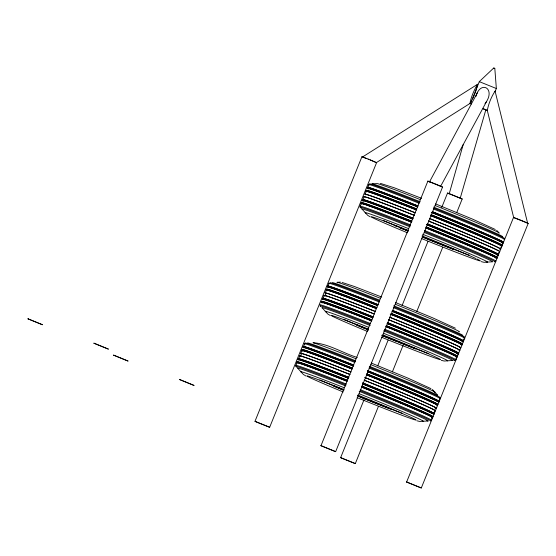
<?xml version="1.0" encoding="UTF-8"?>
<svg xmlns="http://www.w3.org/2000/svg" width="556" height="556" viewBox="0 0 556 556"><rect width="100%" height="100%" fill="white"/><g stroke="black" fill="none" stroke-linecap="round" stroke-linejoin="round"><path stroke-width="0.83" d="M449.213 193.766L463.183 144.616M460.208 198.263L485.819 109.9M475.853 96.584C480.196 80.349 495.069 87.806 486.521 101.581L440.602 186.35M475.908 90.982L477.75 84.164L362.477 157.014L361.914 156.764L254.995 421.302L256.504 422.06L269.667 427.272L376.572 162.679L370.143 159.864M474.88 93.658L475.616 91.775M295.973 365.278L297.064 362.582M298.662 358.62L299.83 355.743M300.845 353.22L302.012 350.343M303.611 346.381L304.702 343.684M323.085 298.183L324.245 295.305M325.267 292.783L326.428 289.905M328.026 285.944L329.117 283.247M360.274 206.13L361.365 203.433M362.964 199.472L364.131 196.595M365.146 194.072L366.307 191.195M367.912 187.233L368.996 184.536M300.581 356.048L301.602 353.526A72.607 1.647 22 0 1 350.864 371.922M325.003 295.611L326.018 293.095M320.979 445.69L427.884 181.089L436.119 184.245L442.555 187.059L335.65 451.66L320.979 445.69L335.65 451.66M470.737 103.812L470.418 103.624L479.293 81.642L493.707 68.02L494.256 68.221M378.386 406.499L355.312 463.6L341.175 457.942L340.647 457.63L364.041 399.722M377.691 365.945L388.088 340.209M402.057 305.626L428.05 241.29M441.7 207.506L447.545 193.029L448.032 193.175L462.203 198.944L456.691 212.677M495.076 91.657L496.348 88.515L494.819 68.464L493.728 68.034M392.355 371.915L403.079 345.373M416.729 311.596L442.722 247.26M463.169 340.953L464.26 338.256A73.427 1.668 22 0 0 393.398 307.628M498.113 254.481L499.274 251.604A73.427 1.668 22 0 0 428.412 220.975M500.289 249.081L501.456 246.204A73.427 1.668 22 0 0 430.594 215.575M406.631 482.01L513.529 217.417L521.771 220.572L528.2 223.387L421.295 487.98L406.631 482.01L421.295 487.98M474.636 94.284L472.579 99.051M430.052 182.09L429.552 181.791L477.667 92.233M471.648 100.977L470.286 103.263L376.37 162.609L368.211 159.085M477.409 84.373C474.094 90.294 471.078 96.793 469.945 103.472L470.286 103.263M485.02 103.687L486.521 101.581M527.609 223.123L495.09 91.149C491.309 96.814 488.571 103.75 487.292 110.449L513.681 217.549L527.574 223.151M337.402 282.302L340.46 282.08M383.591 330.883A70.57 1.598 22 0 1 452.209 360.524L444.195 361.025L441.29 360.337M427.793 420.955L419.78 421.455L416.868 420.774M372.325 183.869L377.288 183.584A66.053 1.501 22 0 1 420.183 199.562M494.798 68.464L494.27 68.263M470.418 103.624L471.488 103.944M380.346 183.369L394.107 187.726L421.615 198.325M481.169 261.626L484.074 262.307L492.088 261.806A70.57 1.598 22 0 0 424.256 232.484M342.1 282.462L354.221 286.437L381.736 297.043M429.552 181.791L440.929 186.441M449.158 193.696L460.535 198.346M361.9 156.709L368.656 159.336M376.085 162.533L376.572 162.679M442.555 187.059L441.116 186.573M461.737 198.86L462.217 199.006M527.713 223.241L528.2 223.387M254.995 421.302L269.667 427.272M340.647 457.63L355.312 463.6M363.019 157.153L366.877 158.627M483.317 109.025L487.466 110.498L483.088 108.538M357.313 357.473C342.565 353.018 328.513 343.608 312.986 342.739A66.053 1.501 22 0 1 355.882 358.71M435.605 203.906L472.426 219.064L495.25 229.461M395.719 302.617L432.547 317.775L455.371 328.179M371.304 363.054L408.132 378.212L430.956 388.609M429.392 181.847L427.884 181.089M449.06 193.787L447.545 193.029M513.681 217.549L514.119 217.764M513.549 217.472L514.064 217.73M496.348 88.515L479.293 81.642L479.619 81.829M370.282 216.875L367.731 215.353L362.338 209.445A70.57 1.598 22 0 1 410.078 226.813M330.403 315.586L327.845 314.07L322.459 308.156A70.57 1.598 22 0 1 370.199 325.531M305.981 376.023L303.43 374.501L298.044 368.593A70.57 1.598 22 0 1 345.783 385.968M496.689 230.323L498.725 232.596M432.387 389.471L437.78 395.379A70.57 1.598 22 0 0 369.302 366.244M495.09 91.149L495.16 91.594M327.324 290.739A72.607 1.647 22 0 1 376.447 308.608M390.222 314.112A72.607 1.647 22 0 1 460.82 344.609M327.692 289.836A72.607 1.647 22 0 1 376.808 307.704M391.389 313.535A72.607 1.647 22 0 1 461.181 343.705M337.541 282.775A66.053 1.501 22 0 1 380.304 298.273M395.267 304.243A66.053 1.501 22 0 1 458.971 331.786M384.634 330.229A72.822 1.654 22 0 1 453.654 360.253M320.749 306.467A72.822 1.654 22 0 1 369.601 324.224M320.541 305.369A73.427 1.668 22 0 1 370.588 323.592M384.676 329.221A73.427 1.668 22 0 1 455.538 359.85L456.629 357.154A73.427 1.668 22 0 0 385.767 326.525M321.632 302.672A73.427 1.668 22 0 1 371.679 320.895M415.832 348.688A62.863 1.425 22 0 1 381.909 335.192M368.558 329.729A62.863 1.425 22 0 1 356.764 324.829M415.666 348.98A60.312 1.369 22 0 1 409.174 346.444M408.34 346.117A60.312 1.369 22 0 1 399.055 342.447M397.464 341.815A60.312 1.369 22 0 1 385.037 336.825M383.494 336.199A60.312 1.369 22 0 1 381.958 335.581M368.572 330.104A60.312 1.369 22 0 1 366.286 329.159M365.535 328.846A60.312 1.369 22 0 1 356.584 325.107M328.93 286.778A72.607 1.647 22 0 1 378.045 304.646M392.626 310.477A72.607 1.647 22 0 1 462.418 340.647M322.383 302.971A72.607 1.647 22 0 1 371.498 320.847M386.079 326.671A72.607 1.647 22 0 1 455.871 356.848M322.744 302.075A72.607 1.647 22 0 1 371.867 319.943M386.448 325.774A72.607 1.647 22 0 1 456.24 355.944M326.574 290.434A73.427 1.668 22 0 1 376.62 308.656M390.708 314.286A73.427 1.668 22 0 1 461.57 344.915M329.263 283.775A73.427 1.668 22 0 1 379.31 301.998M325.149 296.133A72.607 1.647 22 0 1 373.451 313.681M388.846 319.832A72.607 1.647 22 0 1 458.637 350.009M326.782 312.319A66.053 1.501 22 0 1 368.579 327.289M383.543 333.266A66.053 1.501 22 0 1 447.253 360.802M325.413 293.311A73.427 1.668 22 0 1 375.46 311.534M389.547 317.17A73.427 1.668 22 0 1 460.41 347.792M326.163 293.617A72.607 1.647 22 0 1 375.279 311.485M389.86 317.316A72.607 1.647 22 0 1 459.652 347.486M428.801 353.685A58.832 1.334 22 0 1 382.278 335.421M368.35 329.722A58.832 1.334 22 0 1 343.601 319.255M386.128 325.628A73.427 1.668 22 0 1 456.01 356.014M321.993 301.769A73.427 1.668 22 0 1 372.04 319.992M322.869 299.615A73.427 1.668 22 0 1 372.909 317.837M387.004 323.467A73.427 1.668 22 0 1 457.866 354.096M330.028 282.608A72.822 1.654 22 0 1 379.025 300.893M394.058 306.898A72.822 1.654 22 0 1 464.051 337.158M428.871 354.005A58.832 1.334 22 0 1 433.909 357.612A58.832 1.334 22 0 1 381.555 337.221M367.627 331.522A58.832 1.334 22 0 1 332.12 316.072A58.832 1.334 22 0 1 351.455 322.522M352.309 322.841A58.832 1.334 22 0 1 368.489 329.152M383.028 334.948A58.832 1.334 22 0 1 428.19 353.713M324.391 295.834A73.427 1.668 22 0 1 374.438 314.057M388.526 319.686A73.427 1.668 22 0 1 459.388 350.315M323.474 299.392A72.607 1.647 22 0 1 372.735 317.782M387.317 323.613A72.607 1.647 22 0 1 457.108 353.783M323.835 298.489A72.607 1.647 22 0 1 373.097 316.885M387.685 322.716A72.607 1.647 22 0 1 457.477 352.886M392.307 310.331A73.427 1.668 22 0 1 462.189 340.717M328.172 286.479A73.427 1.668 22 0 1 378.219 304.695M332.446 282.58A70.57 1.598 22 0 1 379.539 300.143M393.724 305.807A70.57 1.598 22 0 1 462.342 335.449M391.077 313.389A73.427 1.668 22 0 1 460.959 343.775M326.935 289.537A73.427 1.668 22 0 1 376.982 307.76M387.365 322.563A73.427 1.668 22 0 1 457.247 352.949M323.231 298.711A73.427 1.668 22 0 1 373.278 316.934M327.811 287.376A73.427 1.668 22 0 1 377.858 305.598M391.945 311.228A73.427 1.668 22 0 1 462.807 341.857M328.415 287.153A72.607 1.647 22 0 1 352.956 295.896M353.811 296.223A72.607 1.647 22 0 1 377.677 305.55M392.265 311.374A72.607 1.647 22 0 1 462.057 341.551M367.572 191.125A72.607 1.647 22 0 1 416.687 208.993M431.275 214.825A72.607 1.647 22 0 1 501.067 244.994M361.511 208.236A72.822 1.654 22 0 1 410.258 225.819M424.513 231.518A72.822 1.654 22 0 1 494.506 261.779M360.42 206.658A73.427 1.668 22 0 1 410.467 224.881M424.555 230.511A73.427 1.668 22 0 1 495.417 261.139M361.511 203.962A73.427 1.668 22 0 1 411.558 222.185M425.646 227.814A73.427 1.668 22 0 1 496.508 258.443M453.342 249.053A62.863 1.425 22 0 1 422.595 236.807M408.438 231.018A62.863 1.425 22 0 1 399.806 227.439M398.214 226.772A62.863 1.425 22 0 1 396.65 226.118M453.154 249.338A60.312 1.369 22 0 1 448.219 247.406M447.476 247.114A60.312 1.369 22 0 1 434.153 241.825M433.395 241.526A60.312 1.369 22 0 1 422.609 237.176M407.687 231.074A60.312 1.369 22 0 1 405.421 230.135M404.58 229.788A60.312 1.369 22 0 1 399.639 227.724M395.698 226.07A60.312 1.369 22 0 1 394.183 225.437M368.809 188.067A72.607 1.647 22 0 1 417.924 205.935M432.505 211.766A72.607 1.647 22 0 1 502.297 241.936M362.123 203.739A72.607 1.647 22 0 1 365.494 204.726M366.529 205.067A72.607 1.647 22 0 1 411.384 222.129M425.965 227.96A72.607 1.647 22 0 1 495.757 258.13M362.63 203.364A72.607 1.647 22 0 1 411.746 221.232M426.327 227.063A72.607 1.647 22 0 1 496.119 257.233M366.46 191.723A73.427 1.668 22 0 1 416.5 209.946M367.064 191.5A72.607 1.647 22 0 1 416.326 209.897M430.907 215.721A72.607 1.647 22 0 1 500.553 245.377M369.149 185.065A73.427 1.668 22 0 1 419.196 203.287M433.284 208.917A73.427 1.668 22 0 1 504.146 239.546M364.882 196.9A72.607 1.647 22 0 1 414.144 215.29M428.725 221.121A72.607 1.647 22 0 1 498.371 250.77M422.623 234.229A66.053 1.501 22 0 1 486.02 261.806M365.695 213.08A66.053 1.501 22 0 1 408.458 228.579M435.146 205.532A66.053 1.501 22 0 1 498.857 233.068M429.427 218.452A73.427 1.668 22 0 1 499.309 248.838M365.292 194.6A73.427 1.668 22 0 1 415.339 212.823M366.05 194.906A72.607 1.647 22 0 1 415.165 212.774M429.746 218.605A72.607 1.647 22 0 1 499.538 248.775M469.368 255.225A58.832 1.334 22 0 1 422.164 236.71M408.236 231.011A58.832 1.334 22 0 1 383.48 220.544M426.014 226.911A73.427 1.668 22 0 1 495.896 257.296M361.88 203.058A73.427 1.668 22 0 1 411.92 221.281M362.748 200.904A73.427 1.668 22 0 1 412.795 219.12M426.883 224.756A73.427 1.668 22 0 1 497.745 255.378M370.053 184.418A72.822 1.654 22 0 1 419.69 202.488M433.944 208.187A72.822 1.654 22 0 1 503.938 238.448M477.013 259.026A58.832 1.334 22 0 1 421.434 238.51M407.506 232.811A58.832 1.334 22 0 1 371.908 217.306A58.832 1.334 22 0 1 392.188 224.131M392.89 224.402A58.832 1.334 22 0 1 403.649 228.579M404.462 228.898A58.832 1.334 22 0 1 408.375 230.434M422.115 235.918A58.832 1.334 22 0 1 468.75 255.294M469.611 255.67A58.832 1.334 22 0 1 475.971 258.533M364.277 197.123A73.427 1.668 22 0 1 414.324 215.346M363.499 201.202A72.607 1.647 22 0 1 412.622 219.071M426.396 224.575A72.607 1.647 22 0 1 496.994 255.072M363.867 200.299A72.607 1.647 22 0 1 412.983 218.174M427.564 223.998A72.607 1.647 22 0 1 497.356 254.175M432.193 211.614A73.427 1.668 22 0 1 502.075 242.006M368.058 187.761A73.427 1.668 22 0 1 418.105 205.984M372.471 184.377A70.57 1.598 22 0 1 420.211 201.745M433.604 207.096A70.57 1.598 22 0 1 502.221 236.738M430.956 214.679A73.427 1.668 22 0 1 500.838 245.064M366.821 190.826A73.427 1.668 22 0 1 416.868 209.042M427.251 223.853A73.427 1.668 22 0 1 497.133 254.238M363.11 200A73.427 1.668 22 0 1 413.157 218.223M367.69 188.665A73.427 1.668 22 0 1 417.737 206.888M431.831 212.517A73.427 1.668 22 0 1 502.693 243.146M368.447 188.964A72.607 1.647 22 0 1 417.563 206.832M431.345 212.343A72.607 1.647 22 0 1 501.936 242.84M302.909 351.17A72.607 1.647 22 0 1 351.211 368.718M366.606 374.869A72.607 1.647 22 0 1 436.397 405.046M366.974 373.973A72.607 1.647 22 0 1 435.793 403.906M303.27 350.273A72.607 1.647 22 0 1 352.393 368.142M359.176 391.313A70.57 1.598 22 0 1 426.848 420.725M297.21 367.384A72.822 1.654 22 0 1 345.964 384.967M360.212 390.666A72.822 1.654 22 0 1 430.212 420.927M296.119 365.806A73.427 1.668 22 0 1 346.166 384.029M360.26 389.659A73.427 1.668 22 0 1 431.122 420.287L432.214 417.591A73.427 1.668 22 0 0 361.351 386.962M297.21 363.11A73.427 1.668 22 0 1 347.257 381.333M390.625 408.82A62.863 1.425 22 0 1 384.995 406.617M384.259 406.332A62.863 1.425 22 0 1 357.494 395.629M343.379 389.853A62.863 1.425 22 0 1 333.913 385.92M390.458 409.105A60.312 1.369 22 0 1 358.307 396.324M342.628 389.909A60.312 1.369 22 0 1 333.739 386.205M304.507 347.215A72.607 1.647 22 0 1 353.623 365.083M367.405 370.588A72.607 1.647 22 0 1 438.003 401.084M297.821 362.887A72.607 1.647 22 0 1 346.27 380.957M361.664 387.108A72.607 1.647 22 0 1 431.456 417.285M362.025 386.212A72.607 1.647 22 0 1 430.851 416.145M298.329 362.512A72.607 1.647 22 0 1 347.444 380.38M302.158 350.871A73.427 1.668 22 0 1 352.205 369.094M366.293 374.723A73.427 1.668 22 0 1 437.155 405.352M304.848 344.213A73.427 1.668 22 0 1 354.895 362.436M368.982 368.065A73.427 1.668 22 0 1 439.845 398.694L438.753 401.39A73.427 1.668 22 0 0 367.891 370.769M301.005 356.139A72.607 1.647 22 0 1 349.842 374.445M364.43 380.269A72.607 1.647 22 0 1 434.222 410.446M301.394 372.228A66.053 1.501 22 0 1 344.157 387.727M359.12 393.697A66.053 1.501 22 0 1 422.831 421.239M370.845 364.68A66.053 1.501 22 0 1 434.556 392.216M365.132 377.6A73.427 1.668 22 0 1 435.014 407.993M300.991 353.748A73.427 1.668 22 0 1 351.038 371.971M364.639 377.427A72.607 1.647 22 0 1 435.237 407.923M402.21 413.31A58.832 1.334 22 0 1 357.862 395.858M343.935 390.159A58.832 1.334 22 0 1 319.86 379.991M361.713 386.059A73.427 1.668 22 0 1 430.907 416.249M297.578 362.206A73.427 1.668 22 0 1 347.625 380.429M298.447 360.052A73.427 1.668 22 0 1 348.494 378.268M362.582 383.904A73.427 1.668 22 0 1 433.444 414.533M305.758 343.566A72.822 1.654 22 0 1 355.388 361.636M369.643 367.335A72.822 1.654 22 0 1 439.636 397.596M368.906 399.549A58.832 1.334 22 0 1 415.679 420.023A58.832 1.334 22 0 1 357.133 397.658M343.205 391.959A58.832 1.334 22 0 1 310.887 377.01M311.499 377.218A58.832 1.334 22 0 1 340.161 388.046M340.932 388.345A58.832 1.334 22 0 1 344.074 389.589M357.814 395.066A58.832 1.334 22 0 1 368.128 399.236M299.976 356.271A73.427 1.668 22 0 1 350.023 374.494M364.11 380.123A73.427 1.668 22 0 1 434.973 410.752L433.812 413.629A73.427 1.668 22 0 0 362.95 383.001M299.058 359.829A72.607 1.647 22 0 1 348.32 378.219M362.901 384.05A72.607 1.647 22 0 1 432.547 413.699M299.566 359.447A72.607 1.647 22 0 1 348.681 377.322M362.463 382.827A72.607 1.647 22 0 1 433.054 413.323M303.757 346.909A73.427 1.668 22 0 1 353.804 365.132M308.17 343.525A70.57 1.598 22 0 1 355.117 360.58M366.654 373.827A73.427 1.668 22 0 1 435.855 404.01M302.52 349.974A73.427 1.668 22 0 1 352.567 368.19M298.815 359.148A73.427 1.668 22 0 1 348.855 377.371M303.395 347.813A73.427 1.668 22 0 1 353.442 366.036M367.53 371.665A73.427 1.668 22 0 1 438.392 402.294M304 347.59A72.607 1.647 22 0 1 353.262 365.987M367.843 371.811A72.607 1.647 22 0 1 437.489 401.46M28.287 318.929L27.8 318.783L42.471 324.753L28.287 318.929M94.263 343.316L93.783 343.17L108.455 349.14L94.263 343.316M113.931 355.256L113.445 355.11L128.116 361.08L113.931 355.256M179.915 379.637L179.428 379.491L194.1 385.461L179.915 379.637"/></g></svg>
